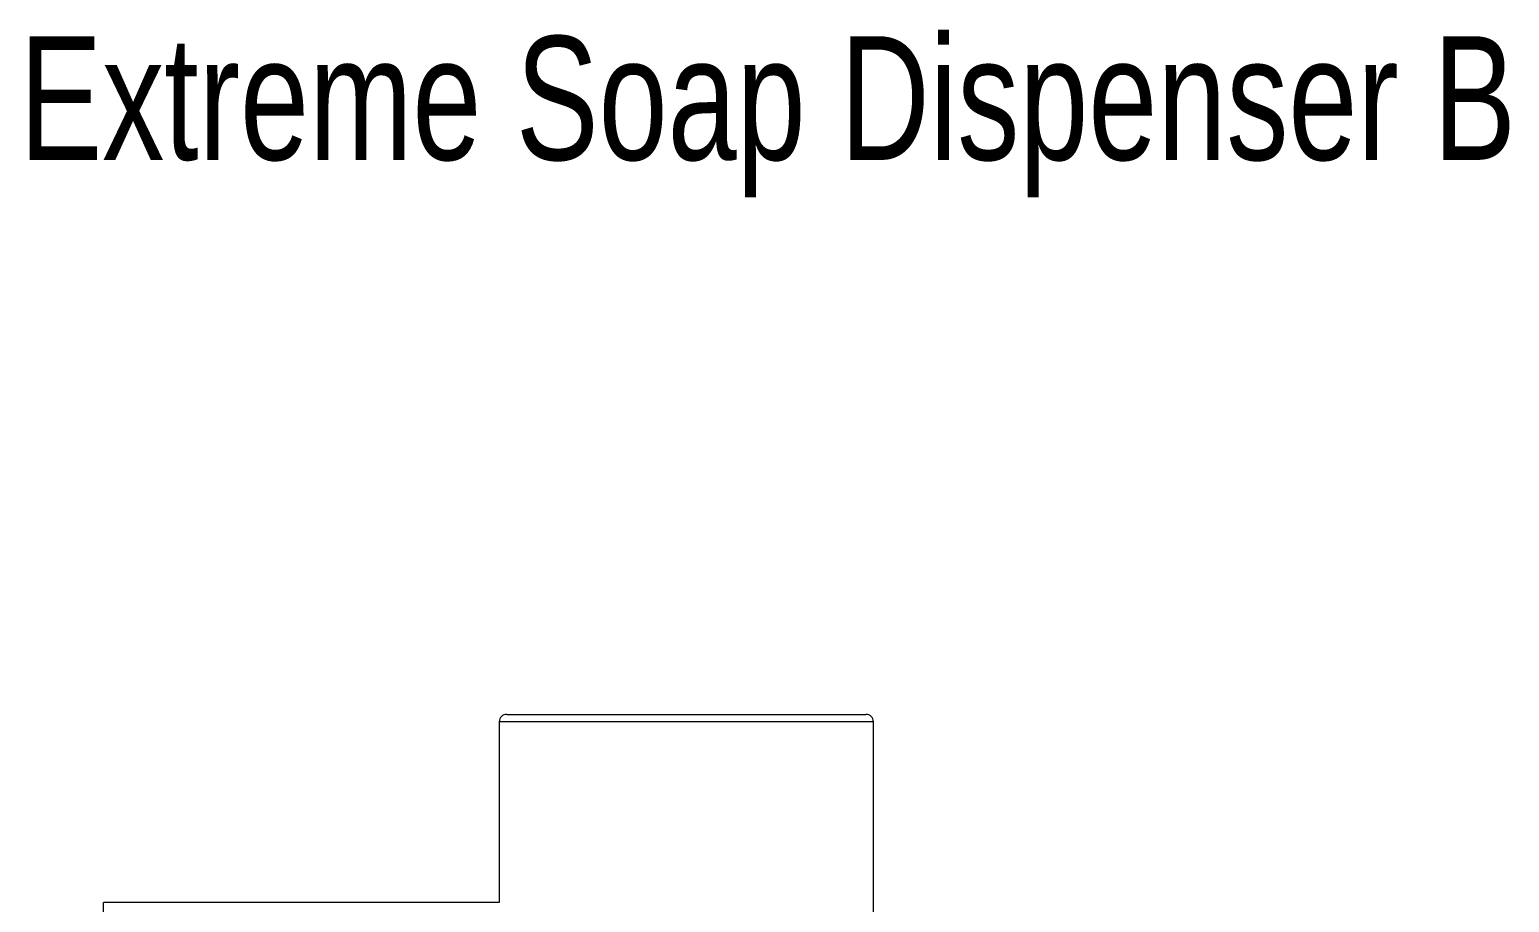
# Model space of a CAD drawing. Header units: millimetres. Extents: x 47 to 989, y 42 to 1399.
# Drawn here: x 427.9 to 727, y 1222.9 to 1399.3 of the extents above; entities that cross this region are included whole.
import ezdxf

# ---------------------------------------------------------------- set-up
doc = ezdxf.new("R2010")
doc.units = ezdxf.units.MM
doc.header["$LTSCALE"] = 5
doc.layers.add('LEVEL0', color=179, linetype='Continuous')
doc.styles.add('SLDTEXTSTYLE0', font='TXT', dxfattribs={"width": 0.75})

msp = doc.modelspace()

# ---------------------------------------------------------------- linework, layer by layer
at = {"color": 7, "linetype": 'Continuous', "lineweight": 15}
for p, q in [((522.84, 1259.43), (522.84, 1222.93)), ((524.34, 1260.93), (560.64, 1260.93)), ((560.64, 1260.93), (596.94, 1260.93)), ((598.44, 1060.93), (598.44, 1259.43)), ((522.84, 1222.93), (442.84, 1222.93))]:
    msp.add_line(p, q, dxfattribs=at)
at = {"color": 8, "linetype": 'Continuous', "lineweight": 0}
for p, q in [((560.64, 1259.43), (522.84, 1259.43)), ((598.44, 1259.43), (560.64, 1259.43)), ((442.84, 1210.93), (442.84, 1222.93))]:
    msp.add_line(p, q, dxfattribs=at)
at = {"color": 7, "linetype": 'Continuous', "lineweight": 15}
for centre, start, end in [((524.34, 1259.43), 90, 180), ((596.94, 1259.43), 0, 90)]:
    msp.add_arc(centre, 1.5, start, end, dxfattribs=at)

# ---------------------------------------------------------------- texts
at = {"layer": 'LEVEL0', "color": 7, "insert": (728.29, 1397.95), "char_height": 25, "attachment_point": 3, "style": 'SLDTEXTSTYLE0'}
msp.add_mtext('Extreme Soap Dispenser B', dxfattribs=at)

doc.saveas('drawing.dxf')
